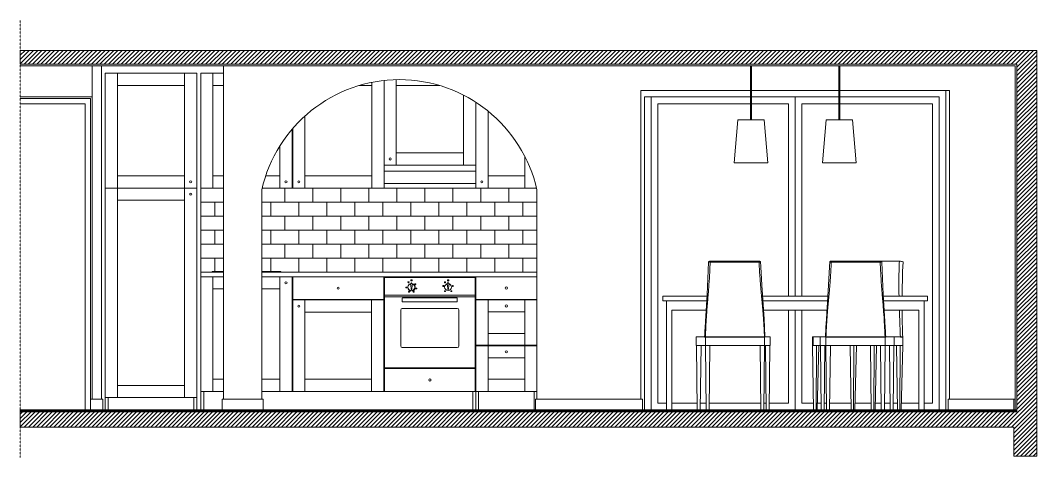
# Model space of a CAD drawing. Header units: centimetres. Extents: x -16179 to 12840, y -10704 to 3856.
# Drawn here: x -30 to 635, y -4051 to -3765 of the extents above; entities that cross this region are included whole.
import ezdxf

# ---------------------------------------------------------------- set-up
doc = ezdxf.new("R2010")
doc.units = ezdxf.units.CM
doc.header["$MEASUREMENT"] = 0
doc.linetypes.add('Punto e Tratto', pattern=[0.134056, 0.070556, -0.035278, 0, -0.028222])
for name, color, linetype, lineweight in [('A-ELEV-MBE1_Num_Penna__14_Num_Penna__11_Num_Penna__9_Num_Penna__9_Num_Penna__9_Num_Penna__9_Num_Penna__9_Num_Penna__9_Num_Penna__10_Num_Penna__5', 5, 'Continuous', 18), ('A-ELEV-MBE1_Num_Penna__1_Num_Penna__4_Num_Penna__4_Num_Penna__4_Num_Penna__4_Num_Penna__4_Num_Penna__4_Num_Penna__4_Num_Penna__4_Num_Penna__4', 4, 'Continuous', 18), ('A-ELEV-MBE1_Num_Penna__7_Num_Penna__7_Num_Penna__7_Num_Penna__7_Num_Penna__7_Num_Penna__7_Num_Penna__7_Num_Penna__7_Num_Penna__7_Num_Penna__2', 2, 'Continuous', 18), ('A-ELEV-MBE1_Num_Penna__7_Num_Penna__7_Num_Penna__7_Num_Penna__7_Num_Penna__7_Num_Penna__7_Num_Penna__7_Num_Penna__7_Num_Penna__7_Num_Penna__7_Num_Penna__255', 255, 'Continuous', 18), ('A-FURN_Num_Penna__8_Num_Penna__8_Num_Penna__8_Num_Penna__8_Num_Penna__8_Num_Penna__8_Num_Penna__8_Num_Penna__8_Num_Penna__8_Num_Penna__6', 6, 'Continuous', 18), ('A-FURN_Num_Penna__8_Num_Penna__8_Num_Penna__8_Num_Penna__8_Num_Penna__8_Num_Penna__8_Num_Penna__8_Num_Penna__8_Num_Penna__8_Num_Penna__8', 8, 'Continuous', 18), ('A-FURN_Num_Penna__8_Num_Penna__8_Num_Penna__8_Num_Penna__8_Num_Penna__8_Num_Penna__8_Num_Penna__8_Num_Penna__8_Num_Penna__8_Num_Penna__8_Num_Penna__253', 253, 'Continuous', 18), ('A-GLAZ-FULL_Num_Penna__4_Num_Penna__4_Num_Penna__4_Num_Penna__4_Num_Penna__4_Num_Penna__4_Num_Penna__4_Num_Penna__4_Num_Penna__4_Num_Penna__4', 4, 'Continuous', 18), ('A-SECT-PATT_Num_Penna__5_Num_Penna__5_Num_Penna__5', 5, 'Continuous', 18), ('A-SECT-PATT_Num_Penna__5_Num_Penna__5_Num_Penna__5_Num_Penna__5_Num_Penna__5_Num_Penna__5_Num_Penna__5_Num_Penna__5_Num_Penna__5_Num_Penna__5_Num_Penna__5_Num_Penna__5_Num_Penna__5_Num_Penna__5', 5, 'Continuous', 18), ('A-SECT-PATT_Num_Penna__6_Num_Penna__6_Num_Penna__5', 5, 'Continuous', 18), ('A-SECT-PATT_Num_Penna__6_Num_Penna__6_Num_Penna__6', 6, 'Continuous', 18), ('A-SECT-PATT_Num_Penna__6_Num_Penna__6_Num_Penna__6_Num_Penna__6_Num_Penna__6_Num_Penna__6_Num_Penna__5_Num_Penna__5_Num_Penna__5_Num_Penna__5_Num_Penna__5_Num_Penna__5', 5, 'Continuous', 18), ('A-SECT-PATT_Num_Penna__6_Num_Penna__6_Num_Penna__6_Num_Penna__6_Num_Penna__6_Num_Penna__6_Num_Penna__6_Num_Penna__6_Num_Penna__5_Num_Penna__5_Num_Penna__5_Num_Penna__5_Num_Penna__5_Num_Penna__5', 5, 'Continuous', 18), ('A-SECT-PATT_Num_Penna__6_Num_Penna__6_Num_Penna__6_Num_Penna__6_Num_Penna__6_Num_Penna__6_Num_Penna__6_Num_Penna__6_Num_Penna__6_Num_Penna__5_Num_Penna__5_Num_Penna__5_Num_Penna__5_Num_Penna__5', 5, 'Continuous', 18), ('A-SECT-PATT_Num_Penna__6_Num_Penna__6_Num_Penna__6_Num_Penna__6_Num_Penna__6_Num_Penna__6_Num_Penna__6_Num_Penna__6_Num_Penna__6_Num_Penna__6_Num_Penna__6_Num_Penna__6', 6, 'Continuous', 18), ('A-SECT-PATT_Num_Penna__6_Num_Penna__6_Num_Penna__6_Num_Penna__6_Num_Penna__6_Num_Penna__6_Num_Penna__6_Num_Penna__6_Num_Penna__6_Num_Penna__6_Num_Penna__6_Num_Penna__6_Num_Penna__6_Num_Penna__6', 6, 'Continuous', 18), ('A-WALL-FULL_Num_Penna__1_Num_Penna__255_Num_Penna__255_Num_Penna__255_Num_Penna__255_Num_Penna__255_Num_Penna__255_Num_Penna__255_Num_Penna__255_Num_Penna__255', 255, 'Continuous', 18), ('A-WALL-FULL_Num_Penna__7_Num_Penna__7_Num_Penna__7_Num_Penna__7_Num_Penna__7_Num_Penna__7_Num_Penna__7_Num_Penna__7_Num_Penna__7_Num_Penna__7', 7, 'Continuous', 18), ('AA - pareti sezionate_Num_Penna__7_Num_Penna__7_Num_Penna__7_Num_Penna__7_Num_Penna__7_Num_Penna__7_Num_Penna__7_Num_Penna__7_Num_Penna__4_Num_Penna__4', 4, 'Continuous', 18), ('AA- arredo_Num_Penna__8_Num_Penna__8_Num_Penna__8_Num_Penna__8_Num_Penna__8_Num_Penna__8_Num_Penna__8_Num_Penna__8_Num_Penna__8_Num_Penna__5', 5, 'Continuous', 18), ('G-PLANOTM_Num_Penna__6_Num_Penna__6_Num_Penna__6', 6, 'Continuous', 18), ('IKE120015-t1_Num_Penna__251_Num_Penna__251_Num_Penna__251_Num_Penna__251_Num_Penna__251_Num_Penna__251_Num_Penna__251_Num_Penna__251_Num_Penna__251_Num_Penna__251_Num_Penna__4', 4, 'Continuous', 18), ('IKE120015-t1_Num_Penna__251_Num_Penna__251_Num_Penna__251_Num_Penna__251_Num_Penna__251_Num_Penna__251_Num_Penna__251_Num_Penna__251_Num_Penna__251_Num_Penna__251_Num_Penna__5', 5, 'Continuous', 18), ('PDF11_Text_Num_Penna__253', 253, 'Continuous', 18), ('PDF11_Text_Num_Penna__5', 5, 'Continuous', 18), ('PDF11_Text_Num_Penna__6', 6, 'Continuous', 18), ('PDF16_Geometry_Num_Penna__5_Num_Penna__5_Num_Penna__5_Num_Penna__5_Num_Penna__5_Num_Penna__5_Num_Penna__5_Num_Penna__3_Num_Penna__3_Num_Penna__3_Num_Penna__3_Num_Penna__3_Num_Penna__3_Num_Penna__5', 5, 'Continuous', 18), ('PDF16_Geometry_Num_Penna__6_Num_Penna__6_Num_Penna__6_Num_Penna__6_Num_Penna__6_Num_Penna__6_Num_Penna__6_Num_Penna__6_Num_Penna__6_Num_Penna__6_Num_Penna__6_Num_Penna__6_Num_Penna__6_Num_Penna__6', 6, 'Continuous', 18)]:
    doc.layers.add(name, color=color, linetype=linetype, lineweight=lineweight)

msp = doc.modelspace()

# ---------------------------------------------------------------- hatches: boundary and pattern name
at = {"layer": 'A-ELEV-MBE1_Num_Penna__7_Num_Penna__7_Num_Penna__7_Num_Penna__7_Num_Penna__7_Num_Penna__7_Num_Penna__7_Num_Penna__7_Num_Penna__7_Num_Penna__2', "linetype": 'Continuous', "lineweight": 18}
h = msp.add_hatch(dxfattribs=at)
h.set_pattern_fill('ANSI31', color=2, scale=100, style=0, pattern_type=2)
h.set_pattern_definition([(45, (-2286.6072, -5327.2009), (-1.3801623, 1.3801623), [])])
h.paths.add_polyline_path([(635, -3785.15), (-30, -3785.15), (-30, -3794.15), (622, -3794.15), (622, -4021.38), (-30, -4021.38), (-30, -4031.38), (620, -4031.38), (620, -4050.33), (635, -4050.33)])

# ---------------------------------------------------------------- linework, layer by layer
at = {"layer": 'A-ELEV-MBE1_Num_Penna__14_Num_Penna__11_Num_Penna__9_Num_Penna__9_Num_Penna__9_Num_Penna__9_Num_Penna__9_Num_Penna__9_Num_Penna__10_Num_Penna__5', "color": 5, "linetype": 'Continuous', "lineweight": 18}
for p, q in [((17, -3795.15), (17, -4013.08)), ((23, -3795.15), (23, -4013.08)), ((447.83, -3811.38), (376, -3811.38)), ((376, -3811.38), (376, -4013.08)), ((505.53, -3811.38), (448.46, -3811.38)), ((578, -3811.38), (506.16, -3811.38)), ((578, -3811.38), (578, -4013.08)), ((308, -3876.27), (308, -4013.08)), ((16, -4013.08), (16, -4020.08)), ((24, -4020.08), (24, -4013.08)), ((102, -4020.08), (102, -4013.08)), ((128.84, -4013.08), (128.84, -4020.08)), ((307, -4013.08), (307, -4020.08)), ((377, -4020.08), (377, -4013.08)), ((577, -4020.08), (577, -4013.08)), ((620, -4013.08), (620, -4020.08)), ((-4.03, -4021.38), (-4.03, -4020.08)), ((-4, -4021.38), (-4, -4020.08)), ((-3.98, -4021.38), (-3.98, -4020.08)), ((120.97, -4021.38), (120.97, -4020.08)), ((121, -4021.38), (121, -4020.08)), ((121.02, -4021.38), (121.02, -4020.08)), ((245.97, -4021.38), (245.97, -4020.08)), ((246, -4021.38), (246, -4020.08)), ((246.02, -4021.38), (246.02, -4020.08)), ((495.97, -4021.38), (495.97, -4020.08)), ((496, -4021.38), (496, -4020.08)), ((496.02, -4021.38), (496.02, -4020.08))]:
    msp.add_line(p, q, dxfattribs=at)
at = {"layer": 'A-ELEV-MBE1_Num_Penna__14_Num_Penna__11_Num_Penna__9_Num_Penna__9_Num_Penna__9_Num_Penna__9_Num_Penna__9_Num_Penna__9_Num_Penna__10_Num_Penna__5', "color": 5, "linetype": 'Continuous', "lineweight": 18, "flags": 128}
for points in [[(103, -3795.15), (103, -4013.08)], [(128, -4013.08), (128, -3876.27)], [(16, -4013.08), (24, -4013.08)], [(102, -4013.08), (128.84, -4013.08)], [(307, -4013.08), (377, -4013.08)], [(577, -4013.08), (621, -4013.08)], [(-30, -4020.08), (622, -4020.08)], [(-30, -4020.48), (495.97, -4020.48)], [(-30, -4020.78), (622, -4020.78)], [(-30, -4021.08), (622, -4021.08)], [(496.02, -4020.48), (622, -4020.48)]]:
    msp.add_lwpolyline(points, dxfattribs=at)
at = {"layer": 'A-ELEV-MBE1_Num_Penna__14_Num_Penna__11_Num_Penna__9_Num_Penna__9_Num_Penna__9_Num_Penna__9_Num_Penna__9_Num_Penna__9_Num_Penna__10_Num_Penna__5', "color": 5, "linetype": 'Continuous', "lineweight": 18}
msp.add_arc((218, -3896.49), 92.24, 12.66376, 167.33624, dxfattribs=at)
at = {"layer": 'A-ELEV-MBE1_Num_Penna__1_Num_Penna__4_Num_Penna__4_Num_Penna__4_Num_Penna__4_Num_Penna__4_Num_Penna__4_Num_Penna__4_Num_Penna__4_Num_Penna__4', "color": 4, "linetype": 'Continuous', "lineweight": 18}
for p, q in [((370.97, -4021.38), (370.97, -4020.08)), ((371, -4021.38), (371, -4020.08)), ((371.02, -4021.38), (371.02, -4020.08))]:
    msp.add_line(p, q, dxfattribs=at)
at = {"layer": 'A-ELEV-MBE1_Num_Penna__7_Num_Penna__7_Num_Penna__7_Num_Penna__7_Num_Penna__7_Num_Penna__7_Num_Penna__7_Num_Penna__7_Num_Penna__7_Num_Penna__7_Num_Penna__255', "color": 255, "linetype": 'Continuous', "lineweight": 18}
msp.add_line((-30, -4031.38), (-30, -4020.08), dxfattribs=at)
at = {"layer": 'A-ELEV-MBE1_Num_Penna__7_Num_Penna__7_Num_Penna__7_Num_Penna__7_Num_Penna__7_Num_Penna__7_Num_Penna__7_Num_Penna__7_Num_Penna__7_Num_Penna__7_Num_Penna__255', "color": 255, "linetype": 'Continuous', "lineweight": 18, "flags": 128}
msp.add_lwpolyline([(-30, -3794.15), (-30, -3785.15), (635, -3785.15), (635, -4050.33), (620, -4050.33), (620, -4031.38), (-30, -4031.38), (-30, -4021.38), (622, -4021.38), (622, -3794.15)], close=True, dxfattribs=at)
at = {"layer": 'A-FURN_Num_Penna__8_Num_Penna__8_Num_Penna__8_Num_Penna__8_Num_Penna__8_Num_Penna__8_Num_Penna__8_Num_Penna__8_Num_Penna__8_Num_Penna__6', "color": 6, "linetype": 'Continuous', "lineweight": 18}
for p, q in [((-30, -3795.15), (318, -3795.15)), ((318, -3795.15), (333, -3795.15)), ((333, -3795.15), (621, -3795.15)), ((621, -3795.15), (621, -4020.08)), ((25.5, -3800.08), (25.5, -4020.08)), ((85.5, -3800.08), (25.5, -3800.08)), ((33.5, -3800.08), (33.5, -4012.08)), ((77.5, -3800.08), (77.5, -4012.08)), ((85.5, -3800.08), (85.5, -4020.08)), ((33.5, -3808.08), (77.5, -3808.08)), ((208, -3860.08), (268, -3860.08)), ((33.5, -3867.08), (77.5, -3867.08)), ((208, -3864.08), (268, -3864.08)), ((85.5, -3875.08), (25.5, -3875.08)), ((33.5, -3883.08), (77.5, -3883.08)), ((420.39, -3923.28), (420.56, -3923.4)), ((420.56, -3923.4), (420.9, -3923.51)), ((453.38, -3922.83), (421.38, -3922.83)), ((499.63, -3923.28), (499.8, -3923.4)), ((532.62, -3922.83), (500.62, -3922.83)), ((532.62, -3922.83), (545.19, -3922.83)), ((545.87, -3922.92), (546.49, -3923.03)), ((421.38, -3923.6), (453.38, -3923.6)), ((500.62, -3923.6), (532.62, -3923.6)), ((390.45, -3945.84), (419.29, -3945.84)), ((390.45, -3945.84), (390.45, -3948.73)), ((419.1, -3948.73), (390.45, -3948.73)), ((392.72, -4020.08), (392.72, -3948.73)), ((455.59, -3945.84), (498.4, -3945.84)), ((498.19, -3948.73), (455.81, -3948.73)), ((534.7, -3945.84), (563.55, -3945.84)), ((563.55, -3948.73), (534.89, -3948.73)), ((561.28, -4020.08), (561.28, -3948.73)), ((563.55, -3948.73), (563.55, -3945.84)), ((396.21, -3954.85), (418.71, -3954.85)), ((396.21, -4020.08), (396.21, -3954.85)), ((456.23, -3954.85), (497.77, -3954.85)), ((535.29, -3954.85), (557.79, -3954.85)), ((557.79, -3954.85), (557.79, -4020.08)), ((412.2, -3972.38), (412.2, -3978.08)), ((412.21, -3972.38), (418.23, -3972.38)), ((412.21, -3972.38), (412.21, -3972.38)), ((412.21, -3978.08), (412.21, -3972.38)), ((418.23, -3972.51), (417.73, -3972.51)), ((418.23, -3972.38), (456.9, -3972.38)), ((456.91, -3972.51), (418.23, -3972.51)), ((418.23, -3972.51), (418.23, -3978.08)), ((456.9, -3972.38), (456.91, -3972.38)), ((456.91, -3972.38), (457.22, -3972.38)), ((456.91, -3972.38), (456.91, -3972.51)), ((457.23, -3972.51), (456.91, -3972.51)), ((456.91, -3972.51), (456.91, -3978.08)), ((457.12, -3972.38), (457.13, -3972.38)), ((457.22, -3972.38), (460.65, -3972.38)), ((460.65, -3972.38), (460.66, -3972.38)), ((460.66, -3978.08), (460.66, -3972.38)), ((488.35, -3972.38), (488.35, -3978.08)), ((488.35, -3972.38), (488.43, -3972.38)), ((488.43, -3972.38), (488.8, -3972.38)), ((488.8, -3972.38), (493.35, -3972.38)), ((488.8, -3972.38), (488.8, -3978.08)), ((493.34, -3972.38), (493.34, -3978.08)), ((493.34, -3972.38), (493.35, -3972.38)), ((493.35, -3972.38), (496.78, -3972.38)), ((497.09, -3972.51), (496.77, -3972.51)), ((496.83, -3972.38), (496.89, -3972.38)), ((496.9, -3972.38), (497.09, -3972.38)), ((497.09, -3972.38), (497.1, -3972.38)), ((497.09, -3972.51), (497.09, -3972.38)), ((535.77, -3972.51), (497.09, -3972.51)), ((497.09, -3978.08), (497.09, -3972.51)), ((497.1, -3972.38), (535.77, -3972.38)), ((535.77, -3972.38), (535.77, -3972.38)), ((535.77, -3972.38), (541.79, -3972.38)), ((535.77, -3972.51), (535.77, -3972.38)), ((536.27, -3972.51), (535.77, -3972.51)), ((535.77, -3978.08), (535.77, -3972.51)), ((541.79, -3972.38), (541.79, -3972.38)), ((541.79, -3972.38), (541.79, -3978.08)), ((541.79, -3972.38), (546.38, -3972.38)), ((541.8, -3978.08), (541.8, -3972.38)), ((547.32, -3972.51), (545.85, -3972.51)), ((546.39, -3972.38), (547.31, -3972.38)), ((547.32, -3972.38), (547.32, -3972.38)), ((547.32, -3972.38), (547.32, -3978.08)), ((412.21, -3978.08), (412.21, -3978.08)), ((412.44, -3978.08), (412.21, -3978.08)), ((418.23, -3978.08), (412.44, -3978.08)), ((412.88, -4020.08), (412.44, -3978.08)), ((415.38, -3978.08), (414.88, -4020.08)), ((456.91, -3978.08), (418.23, -3978.08)), ((418.23, -3978.08), (421.17, -3978.08)), ((418.67, -4020.08), (418.23, -3978.08)), ((421.17, -3978.08), (420.66, -4020.08)), ((453.97, -3978.08), (456.91, -3978.08)), ((454.48, -4020.08), (453.97, -3978.08)), ((456.91, -3978.08), (456.47, -4020.08)), ((460.65, -3978.08), (456.91, -3978.08)), ((458.05, -4020.08), (457.54, -3978.08)), ((460.48, -3978.08), (460.04, -4020.08)), ((460.66, -3978.08), (460.65, -3978.08)), ((488.35, -3978.08), (490.5, -3978.08)), ((488.35, -3978.08), (488.92, -4020.08)), ((493.35, -3978.08), (488.8, -3978.08)), ((490.84, -3978.08), (490.61, -4020.08)), ((491.4, -4020.08), (492.46, -3978.08)), ((493.35, -3978.08), (493.34, -3978.08)), ((497.09, -3978.08), (493.35, -3978.08)), ((493.96, -4020.08), (493.52, -3978.08)), ((496.46, -3978.08), (495.95, -4020.08)), ((535.77, -3978.08), (497.09, -3978.08)), ((497.09, -3978.08), (500.03, -3978.08)), ((497.53, -4020.08), (497.09, -3978.08)), ((500.03, -3978.08), (499.52, -4020.08)), ((512.97, -3978.08), (513.54, -4020.08)), ((515.46, -3978.08), (515.23, -4020.08)), ((516.02, -4020.08), (517.08, -3978.08)), ((526.8, -4020.08), (526.17, -3978.08)), ((528.49, -4020.08), (528.66, -3978.08)), ((529.28, -4020.08), (530.28, -3978.08)), ((532.83, -3978.08), (535.77, -3978.08)), ((533.34, -4020.08), (532.83, -3978.08)), ((535.77, -3978.08), (535.33, -4020.08)), ((541.56, -3978.08), (535.77, -3978.08)), ((539.12, -4020.08), (538.62, -3978.08)), ((541.56, -3978.08), (541.12, -4020.08)), ((541.79, -3978.08), (541.56, -3978.08)), ((541.79, -3978.08), (541.79, -3978.08)), ((547.32, -3978.08), (541.79, -3978.08)), ((543.84, -4020.08), (543.21, -3978.08)), ((545.53, -4020.08), (545.7, -3978.08)), ((546.32, -4020.08), (547.32, -3978.08)), ((77.5, -4004.08), (33.5, -4004.08)), ((85.5, -4012.08), (25.5, -4012.08))]:
    msp.add_line(p, q, dxfattribs=at)
at = {"layer": 'A-FURN_Num_Penna__8_Num_Penna__8_Num_Penna__8_Num_Penna__8_Num_Penna__8_Num_Penna__8_Num_Penna__8_Num_Penna__8_Num_Penna__8_Num_Penna__6', "color": 6, "linetype": 'Continuous', "lineweight": 18, "flags": 128}
for points in [[(418.03, -3966.62), (418.3, -3962.07), (419.36, -3944.74), (420.16, -3929.01), (420.36, -3923.31), (420.37, -3923.21)], [(421.38, -3922.83), (420.9, -3922.92), (420.56, -3923.03), (420.39, -3923.15), (420.39, -3923.28)], [(454.37, -3923.28), (454.37, -3923.15), (454.2, -3923.03), (453.86, -3922.92), (453.38, -3922.83)], [(453.38, -3923.6), (453.86, -3923.51), (454.2, -3923.4)], [(454.2, -3923.4), (454.37, -3923.28)], [(457.22, -3972.32), (456.88, -3966.09), (456.6, -3960.79), (455.11, -3938.63), (454.52, -3926.54), (454.4, -3923.21)], [(497.01, -3968.16), (497.12, -3966.09), (497.4, -3960.79), (498.89, -3938.63), (499.48, -3926.54), (499.6, -3923.21)], [(500.62, -3922.83), (500.14, -3922.92), (499.8, -3923.03), (499.63, -3923.15), (499.63, -3923.28)], [(499.8, -3923.4), (500.14, -3923.51), (500.62, -3923.6)], [(533.61, -3923.28), (533.61, -3923.15), (533.44, -3923.03), (533.1, -3922.92), (532.62, -3922.83)], [(533.1, -3923.51), (533.44, -3923.4)], [(533.44, -3923.4), (533.61, -3923.28)], [(535.97, -3966.62), (535.7, -3962.07), (534.64, -3944.74), (533.84, -3929.01), (533.64, -3923.31), (533.61, -3923.15)], [(545.19, -3922.83), (545.87, -3922.92)], [(546.49, -3923.03), (547, -3923.15), (547.38, -3923.28), (547.59, -3923.4), (547.64, -3923.51)], [(546.94, -3945.84), (547.29, -3929.5), (547.63, -3923.63), (547.64, -3923.49)], [(420.9, -3923.51), (421.38, -3923.6)], [(532.62, -3923.6), (533.1, -3923.51)]]:
    msp.add_lwpolyline(points, dxfattribs=at)
at = {"layer": 'A-FURN_Num_Penna__8_Num_Penna__8_Num_Penna__8_Num_Penna__8_Num_Penna__8_Num_Penna__8_Num_Penna__8_Num_Penna__8_Num_Penna__8_Num_Penna__6', "color": 6, "linetype": 'Continuous', "lineweight": 18}
for points in [[(544.95, -3928.6), (545.01, -3926.84), (545.09, -3924.93), (545.19, -3922.83)], [(544.83, -3933.46), (544.86, -3931.97), (544.92, -3930.19), (544.95, -3928.6)], [(544.8, -3937.59), (544.8, -3936.31), (544.79, -3935.05), (544.83, -3933.46)], [(544.83, -3941.17), (544.81, -3940.05), (544.79, -3938.97), (544.8, -3937.59)], [(545.28, -3957.43), (545.25, -3956.51), (545.22, -3955.63), (545.2, -3954.8)], [(456.32, -3961.85), (456.22, -3960.36), (456.13, -3959), (456.03, -3957.73)], [(456.91, -3972.51), (456.71, -3968.29), (456.52, -3964.82), (456.32, -3961.85)], [(497.68, -3961.85), (497.48, -3964.82), (497.29, -3968.29), (497.09, -3972.51)], [(497.97, -3957.73), (497.87, -3959), (497.78, -3960.26), (497.68, -3961.85)], [(535.77, -3972.37), (535.59, -3968.21), (535.42, -3964.79), (535.25, -3961.85)], [(545.42, -3961.66), (545.36, -3960.13), (545.32, -3958.73), (545.28, -3957.43)], [(547.03, -3961.85), (547.06, -3963.33), (547.09, -3964.86), (547.14, -3966.71)], [(417.74, -3972.37), (417.84, -3970.29), (417.94, -3968.38), (418.03, -3966.62)], [(496.77, -3972.51), (496.85, -3970.97), (496.93, -3969.52), (497.01, -3968.16)], [(535.97, -3966.62), (536.06, -3968.38), (536.16, -3970.3), (536.26, -3972.37)], [(547.14, -3966.71), (547.19, -3968.44), (547.25, -3970.32), (547.32, -3972.37)], [(457.22, -3972.32), (457.22, -3972.39), (457.22, -3972.45), (457.23, -3972.51)]]:
    msp.add_open_spline(points, degree=3, dxfattribs=at)
for points, knots in [([(421.38, -3923.6), (421.21, -3927.75), (421.03, -3931.16), (420.86, -3934.1), (420.68, -3937.03), (420.51, -3939.48), (420.33, -3941.7), (420.24, -3942.8), (420.16, -3943.86), (420.07, -3944.88), (419.98, -3945.91), (419.89, -3946.91), (419.81, -3947.92), (419.72, -3948.92), (419.63, -3949.93), (419.54, -3950.96), (419.45, -3951.99), (419.37, -3953.04), (419.28, -3954.16), (419.19, -3955.28), (419.1, -3956.46), (419.02, -3957.73), (418.93, -3959), (418.84, -3960.36), (418.75, -3961.85)], [0, 0, 0, 0, 1, 1, 1, 2, 2, 2, 3, 3, 3, 4, 4, 4, 5, 5, 5, 6, 6, 6, 7, 7, 7, 8, 8, 8, 8]), ([(456.03, -3957.73), (455.93, -3956.46), (455.83, -3955.28), (455.73, -3954.16), (455.64, -3953.04), (455.54, -3951.99), (455.44, -3950.96), (455.34, -3949.93), (455.24, -3948.92), (455.15, -3947.92), (455.05, -3946.91), (454.95, -3945.91), (454.85, -3944.88), (454.75, -3943.86), (454.66, -3942.8), (454.56, -3941.7), (454.46, -3940.59), (454.36, -3939.42), (454.26, -3938.16), (454.17, -3936.91), (454.07, -3935.56), (453.97, -3934.1), (453.87, -3932.63), (453.77, -3931.04), (453.68, -3929.3), (453.58, -3927.56), (453.48, -3925.67), (453.38, -3923.6)], [0, 0, 0, 0, 1, 1, 1, 2, 2, 2, 3, 3, 3, 4, 4, 4, 5, 5, 5, 6, 6, 6, 7, 7, 7, 8, 8, 8, 9, 9, 9, 9]), ([(500.62, -3923.6), (500.52, -3925.67), (500.42, -3927.56), (500.32, -3929.3), (500.23, -3931.04), (500.13, -3932.63), (500.03, -3934.1), (499.93, -3935.56), (499.83, -3936.91), (499.74, -3938.16), (499.64, -3939.42), (499.54, -3940.59), (499.44, -3941.7), (499.34, -3942.8), (499.25, -3943.86), (499.15, -3944.88), (499.05, -3945.91), (498.95, -3946.91), (498.85, -3947.92), (498.76, -3948.92), (498.66, -3949.93), (498.56, -3950.96), (498.46, -3951.99), (498.36, -3953.04), (498.27, -3954.16), (498.17, -3955.28), (498.07, -3956.46), (497.97, -3957.73)], [0, 0, 0, 0, 1, 1, 1, 2, 2, 2, 3, 3, 3, 4, 4, 4, 5, 5, 5, 6, 6, 6, 7, 7, 7, 8, 8, 8, 9, 9, 9, 9]), ([(535.25, -3961.85), (535.07, -3958.87), (534.9, -3956.4), (534.72, -3954.16), (534.63, -3953.04), (534.55, -3951.99), (534.46, -3950.96), (534.37, -3949.93), (534.28, -3948.92), (534.19, -3947.92), (534.11, -3946.91), (534.02, -3945.91), (533.93, -3944.88), (533.84, -3943.86), (533.76, -3942.8), (533.67, -3941.7), (533.58, -3940.59), (533.49, -3939.42), (533.41, -3938.16), (533.32, -3936.91), (533.23, -3935.56), (533.14, -3934.1), (533.06, -3932.63), (532.97, -3931.04), (532.88, -3929.3), (532.79, -3927.56), (532.71, -3925.67), (532.62, -3923.6)], [0, 0, 0, 0, 1, 1, 1, 2, 2, 2, 3, 3, 3, 4, 4, 4, 5, 5, 5, 6, 6, 6, 7, 7, 7, 8, 8, 8, 9, 9, 9, 9]), ([(544.95, -3945.85), (544.94, -3945.37), (544.92, -3944.89), (544.91, -3944.39), (544.88, -3943.36), (544.86, -3942.25), (544.83, -3941.17)], [0, 0, 0, 0, 1, 1, 1, 2, 2, 2, 2]), ([(546.93, -3954.81), (546.93, -3955.73), (546.94, -3956.69), (546.96, -3957.73), (546.98, -3959.01), (547, -3960.4), (547.03, -3961.85)], [0, 0, 0, 0, 1, 1, 1, 2, 2, 2, 2]), ([(418.75, -3961.85), (418.67, -3963.33), (418.58, -3964.94), (418.49, -3966.71), (418.41, -3968.44), (418.32, -3970.32), (418.23, -3972.37)], [0, 0, 0, 0, 1, 1, 1, 2, 2, 2, 2]), ([(545.85, -3972.37), (545.76, -3970.29), (545.67, -3968.38), (545.6, -3966.62), (545.53, -3964.83), (545.47, -3963.18), (545.42, -3961.66)], [0, 0, 0, 0, 1, 1, 1, 2, 2, 2, 2])]:
    msp.add_open_spline(points, degree=3, knots=knots, dxfattribs=at)
at = {"layer": 'A-FURN_Num_Penna__8_Num_Penna__8_Num_Penna__8_Num_Penna__8_Num_Penna__8_Num_Penna__8_Num_Penna__8_Num_Penna__8_Num_Penna__8_Num_Penna__8', "color": 8, "linetype": 'Continuous', "lineweight": 18}
for p, q in [((396.34, -4020.08), (392.85, -4020.08)), ((417.18, -4020.08), (415.19, -4020.08)), ((420.74, -4020.08), (418.75, -4020.08)), ((454.51, -4020.08), (456.5, -4020.08)), ((458.07, -4020.08), (460.06, -4020.08)), ((495.91, -4020.08), (493.92, -4020.08)), ((499.48, -4020.08), (497.49, -4020.08)), ((533.24, -4020.08), (535.23, -4020.08))]:
    msp.add_line(p, q, dxfattribs=at)
at = {"layer": 'A-FURN_Num_Penna__8_Num_Penna__8_Num_Penna__8_Num_Penna__8_Num_Penna__8_Num_Penna__8_Num_Penna__8_Num_Penna__8_Num_Penna__8_Num_Penna__8_Num_Penna__253', "color": 253, "linetype": 'Continuous', "lineweight": 18, "flags": 128}
for points in [[(447.83, -3830.49), (448.46, -3830.49), (448.46, -3795.15), (447.83, -3795.15)], [(505.53, -3830.49), (506.16, -3830.49), (506.16, -3795.15), (505.53, -3795.15)], [(497.27, -3830.49), (494.84, -3858.53), (516.84, -3858.53), (514.42, -3830.49)]]:
    msp.add_lwpolyline(points, close=True, dxfattribs=at)
msp.add_lwpolyline([(447.83, -3830.49), (439.57, -3830.49), (437.14, -3858.53), (459.14, -3858.53), (456.71, -3830.49), (448.46, -3830.49)], dxfattribs=at)
at = {"layer": 'A-GLAZ-FULL_Num_Penna__4_Num_Penna__4_Num_Penna__4_Num_Penna__4_Num_Penna__4_Num_Penna__4_Num_Penna__4_Num_Penna__4_Num_Penna__4_Num_Penna__4', "color": 4, "linetype": 'Continuous', "lineweight": 18}
for p, q in [((17, -3815.58), (-30, -3815.58)), ((-30, -3816.58), (16, -3816.58)), ((16, -3816.58), (16, -4020.08)), ((378.5, -3815.58), (378.5, -4020.08)), ((382.7, -3815.58), (382.7, -4020.08)), ((477, -3815.58), (477, -3945.84)), ((571.3, -3815.58), (571.3, -4020.08)), ((575.5, -3811.38), (575.5, -4020.08)), ((-30, -3820.08), (12.5, -3820.08)), ((12.5, -3820.08), (12.5, -4020.08)), ((387.1, -3819.98), (387.1, -4015.68)), ((472.6, -3819.98), (472.6, -3945.84)), ((481.4, -3819.98), (481.4, -3945.84)), ((566.9, -3819.98), (566.9, -4015.68)), ((472.6, -3954.85), (472.6, -4015.68)), ((477, -3954.85), (477, -4020.08)), ((481.4, -3954.85), (481.4, -4015.68))]:
    msp.add_line(p, q, dxfattribs=at)
at = {"layer": 'A-GLAZ-FULL_Num_Penna__4_Num_Penna__4_Num_Penna__4_Num_Penna__4_Num_Penna__4_Num_Penna__4_Num_Penna__4_Num_Penna__4_Num_Penna__4_Num_Penna__4', "color": 4, "linetype": 'Continuous', "lineweight": 18, "flags": 128}
for points in [[(378.5, -3815.58), (447.83, -3815.58)], [(448.46, -3815.58), (505.53, -3815.58)], [(506.16, -3815.58), (571.3, -3815.58)], [(387.1, -3819.98), (447.83, -3819.98)], [(448.46, -3819.98), (472.6, -3819.98)], [(481.4, -3819.98), (505.53, -3819.98)], [(506.16, -3819.98), (566.9, -3819.98)], [(387.1, -4015.68), (392.72, -4015.68)], [(396.21, -4015.68), (412.84, -4015.68)], [(414.93, -4015.68), (418.62, -4015.68)], [(420.71, -4015.68), (454.43, -4015.68)], [(460.09, -4015.68), (472.6, -4015.68)], [(481.4, -4015.68), (488.53, -4015.68)], [(491.17, -4015.68), (493.91, -4015.68)], [(496, -4015.68), (497.48, -4015.68)], [(499.57, -4015.68), (513.48, -4015.68)], [(516.13, -4015.68), (526.74, -4015.68)], [(529.38, -4015.68), (533.29, -4015.68)], [(535.38, -4015.68), (539.07, -4015.68)], [(541.16, -4015.68), (543.78, -4015.68)], [(546.42, -4015.68), (557.79, -4015.68)], [(561.28, -4015.68), (566.9, -4015.68)]]:
    msp.add_lwpolyline(points, dxfattribs=at)
at = {"layer": 'A-SECT-PATT_Num_Penna__5_Num_Penna__5_Num_Penna__5', "color": 5, "linetype": 'Continuous', "lineweight": 18}
for p, q in [((148.2, -4008.08), (147.8, -4008.08)), ((208.19, -4008.08), (207.79, -4008.08))]:
    msp.add_line(p, q, dxfattribs=at)
at = {"layer": 'A-SECT-PATT_Num_Penna__5_Num_Penna__5_Num_Penna__5_Num_Penna__5_Num_Penna__5_Num_Penna__5_Num_Penna__5_Num_Penna__5_Num_Penna__5_Num_Penna__5_Num_Penna__5_Num_Penna__5_Num_Penna__5_Num_Penna__5', "color": 5, "linetype": 'Continuous', "lineweight": 18}
for centre in [(81.49, -3871.08), (143.79, -3871.08), (152.19, -3871.08)]:
    msp.add_circle(centre, 0.7, dxfattribs=at)
at = {"layer": 'A-SECT-PATT_Num_Penna__6_Num_Penna__6_Num_Penna__5', "color": 5, "linetype": 'Continuous', "lineweight": 18}
for p, q in [((225.89, -3942.13), (225.21, -3937.74)), ((225.89, -3942.13), (226.58, -3937.74)), ((249.89, -3942.13), (249.21, -3937.74)), ((249.89, -3942.13), (250.58, -3937.74))]:
    msp.add_line(p, q, dxfattribs=at)
for centre in [(81.5, -3879.08), (143.8, -3937.08), (178, -3940.58), (152.2, -3952.28), (238, -4000.58)]:
    msp.add_circle(centre, 0.7, dxfattribs=at)
at = {"layer": 'A-SECT-PATT_Num_Penna__6_Num_Penna__6_Num_Penna__6', "color": 6, "linetype": 'Continuous', "lineweight": 18}
for p, q in [((88, -3930.08), (88, -4008.08)), ((103, -3930.08), (88, -3930.08)), ((268, -3930.08), (128, -3930.08)), ((103, -3933.08), (88, -3933.08)), ((96, -3933.08), (96, -4008.08)), ((268, -3933.08), (128, -3933.08)), ((139.8, -3933.08), (139.8, -4008.08)), ((147.8, -3933.08), (147.8, -4008.08)), ((148.2, -3933.08), (148.2, -3947.88)), ((207.8, -3933.08), (207.8, -3947.88)), ((103, -3941.08), (96, -3941.08)), ((139.8, -3941.08), (128, -3941.08)), ((207.8, -3947.88), (148.2, -3947.88)), ((207.8, -3948.28), (148.2, -3948.28)), ((148.2, -3948.28), (148.2, -4008.08)), ((156.2, -3948.28), (156.2, -4008.08)), ((199.8, -3948.28), (199.8, -4008.08)), ((207.8, -3948.28), (207.8, -4008.08)), ((199.8, -3956.28), (156.2, -3956.28)), ((267.6, -3993.08), (208.19, -3993.08)), ((208.19, -3993.08), (208.19, -4008.08)), ((267.6, -3993.08), (267.6, -4008.08)), ((103, -4000.08), (96, -4000.08)), ((139.8, -4000.08), (128, -4000.08)), ((199.8, -4000.08), (156.2, -4000.08)), ((88, -4008.08), (88, -4020.08)), ((103, -4008.08), (88, -4008.08)), ((90, -4008.08), (90, -4020.08)), ((147.8, -4008.08), (128, -4008.08)), ((207.8, -4008.08), (148.2, -4008.08)), ((268, -4008.08), (208.19, -4008.08)), ((266, -4008.08), (266, -4020.08)), ((27.5, -4012.08), (27.5, -4020.08)), ((83.5, -4012.08), (83.5, -4020.08))]:
    msp.add_line(p, q, dxfattribs=at)
at = {"layer": 'A-SECT-PATT_Num_Penna__6_Num_Penna__6_Num_Penna__6_Num_Penna__6_Num_Penna__6_Num_Penna__6_Num_Penna__5_Num_Penna__5_Num_Penna__5_Num_Penna__5_Num_Penna__5_Num_Penna__5', "color": 5, "linetype": 'Continuous', "lineweight": 18}
for centre in [(288, -3940.48), (288, -3952.18), (288, -3982.18)]:
    msp.add_circle(centre, 0.7, dxfattribs=at)
at = {"layer": 'A-SECT-PATT_Num_Penna__6_Num_Penna__6_Num_Penna__6_Num_Penna__6_Num_Penna__6_Num_Penna__6_Num_Penna__6_Num_Penna__6_Num_Penna__5_Num_Penna__5_Num_Penna__5_Num_Penna__5_Num_Penna__5_Num_Penna__5', "color": 5, "linetype": 'Continuous', "lineweight": 18}
msp.add_circle((212, -3856.08), 0.7, dxfattribs=at)
at = {"layer": 'A-SECT-PATT_Num_Penna__6_Num_Penna__6_Num_Penna__6_Num_Penna__6_Num_Penna__6_Num_Penna__6_Num_Penna__6_Num_Penna__6_Num_Penna__6_Num_Penna__5_Num_Penna__5_Num_Penna__5_Num_Penna__5_Num_Penna__5', "color": 5, "linetype": 'Continuous', "lineweight": 18}
msp.add_circle((272, -3871.08), 0.7, dxfattribs=at)
at = {"layer": 'A-SECT-PATT_Num_Penna__6_Num_Penna__6_Num_Penna__6_Num_Penna__6_Num_Penna__6_Num_Penna__6_Num_Penna__6_Num_Penna__6_Num_Penna__6_Num_Penna__6_Num_Penna__6_Num_Penna__6', "color": 6, "linetype": 'Continuous', "lineweight": 18}
for p, q in [((268, -3930.08), (308, -3930.08)), ((268, -3933.08), (268, -3947.88)), ((308, -3933.08), (268, -3933.08)), ((308, -3947.88), (268, -3947.88)), ((308, -3948.28), (268, -3948.28)), ((268, -3948.28), (268, -3977.88)), ((276, -3948.28), (276, -3977.88)), ((300, -3948.28), (300, -3977.88)), ((300, -3956.08), (276, -3956.08)), ((300, -3970.08), (276, -3970.08)), ((268, -3977.88), (308, -3977.88)), ((268, -3978.28), (308, -3978.28)), ((268, -3978.28), (268, -4020.08)), ((276, -3978.28), (276, -4008.08)), ((300, -3978.28), (300, -4008.08)), ((300, -3986.08), (276, -3986.08)), ((300, -4000.08), (276, -4000.08)), ((308, -4008.08), (268, -4008.08)), ((269.8, -4008.08), (269.8, -4020.08)), ((306.2, -4008.08), (306.2, -4020.08))]:
    msp.add_line(p, q, dxfattribs=at)
at = {"layer": 'A-SECT-PATT_Num_Penna__6_Num_Penna__6_Num_Penna__6_Num_Penna__6_Num_Penna__6_Num_Penna__6_Num_Penna__6_Num_Penna__6_Num_Penna__6_Num_Penna__6_Num_Penna__6_Num_Penna__6_Num_Penna__6_Num_Penna__6', "color": 6, "linetype": 'Continuous', "lineweight": 18}
for p, q in [((96, -3800.08), (96, -3875.08)), ((96, -3808.08), (103, -3808.08)), ((191.68, -3808.08), (200, -3808.08)), ((200, -3806.02), (200, -3875.08)), ((216, -3804.27), (216, -3860.08)), ((216, -3808.08), (244.32, -3808.08)), ((260, -3814.36), (260, -3860.08)), ((268, -3818.97), (268, -3875.08)), ((156.2, -3828.01), (156.2, -3875.08)), ((276, -3824.76), (276, -3875.08)), ((147.8, -3836.65), (147.8, -3875.08)), ((148.19, -3836.18), (148.19, -3875.08)), ((139.8, -3847.56), (139.8, -3875.08)), ((216, -3852.08), (260, -3852.08)), ((300, -3854.24), (300, -3875.08)), ((208, -3860.08), (268, -3860.08)), ((96, -3867.08), (103, -3867.08)), ((130.57, -3867.08), (139.8, -3867.08)), ((156.2, -3867.08), (200, -3867.08)), ((276, -3867.08), (300, -3867.08)), ((268, -3875.08), (307.72, -3875.08))]:
    msp.add_line(p, q, dxfattribs=at)
at = {"layer": 'A-WALL-FULL_Num_Penna__1_Num_Penna__255_Num_Penna__255_Num_Penna__255_Num_Penna__255_Num_Penna__255_Num_Penna__255_Num_Penna__255_Num_Penna__255_Num_Penna__255', "color": 255, "linetype": 'Continuous', "lineweight": 18}
msp.add_line((557.65, -4020.08), (561.14, -4020.08), dxfattribs=at)
at = {"layer": 'A-WALL-FULL_Num_Penna__7_Num_Penna__7_Num_Penna__7_Num_Penna__7_Num_Penna__7_Num_Penna__7_Num_Penna__7_Num_Penna__7_Num_Penna__7_Num_Penna__7', "color": 7, "linetype": 'Continuous', "lineweight": 18}
msp.add_line((536.81, -4020.08), (538.8, -4020.08), dxfattribs=at)
at = {"layer": 'AA - pareti sezionate_Num_Penna__7_Num_Penna__7_Num_Penna__7_Num_Penna__7_Num_Penna__7_Num_Penna__7_Num_Penna__7_Num_Penna__7_Num_Penna__4_Num_Penna__4', "color": 4, "linetype": 'Continuous', "lineweight": 18, "flags": 128}
msp.add_lwpolyline([(456.52, -4015.68), (458, -4015.68)], dxfattribs=at)
at = {"layer": 'AA- arredo_Num_Penna__8_Num_Penna__8_Num_Penna__8_Num_Penna__8_Num_Penna__8_Num_Penna__8_Num_Penna__8_Num_Penna__8_Num_Penna__8_Num_Penna__5', "color": 5, "linetype": 'Continuous', "lineweight": 18}
msp.add_line((208, -3872.08), (268, -3872.08), dxfattribs=at)
at = {"layer": 'G-PLANOTM_Num_Penna__6_Num_Penna__6_Num_Penna__6', "color": 6, "linetype": 'Continuous', "lineweight": 18}
for p, q in [((414.88, -4020.08), (412.88, -4020.08)), ((420.66, -4020.08), (418.67, -4020.08)), ((456.47, -4020.08), (454.48, -4020.08)), ((460.04, -4020.08), (458.05, -4020.08)), ((490.27, -4020.08), (488.58, -4020.08)), ((491.06, -4020.08), (490.27, -4020.08)), ((495.95, -4020.08), (493.96, -4020.08)), ((499.52, -4020.08), (497.53, -4020.08)), ((515.23, -4020.08), (513.54, -4020.08)), ((516.02, -4020.08), (515.23, -4020.08)), ((528.49, -4020.08), (526.8, -4020.08)), ((529.28, -4020.08), (528.49, -4020.08)), ((535.33, -4020.08), (533.34, -4020.08)), ((541.12, -4020.08), (539.12, -4020.08)), ((545.53, -4020.08), (543.84, -4020.08)), ((546.32, -4020.08), (545.53, -4020.08)), ((557.79, -4019.84), (557.79, -4019.84))]:
    msp.add_line(p, q, dxfattribs=at)
at = {"layer": 'IKE120015-t1_Num_Penna__251_Num_Penna__251_Num_Penna__251_Num_Penna__251_Num_Penna__251_Num_Penna__251_Num_Penna__251_Num_Penna__251_Num_Penna__251_Num_Penna__251_Num_Penna__4', "color": 4, "linetype": 'Punto e Tratto', "lineweight": 18}
msp.add_line((-30, -3765.47), (-30, -4051.35), dxfattribs=at)
at = {"layer": 'IKE120015-t1_Num_Penna__251_Num_Penna__251_Num_Penna__251_Num_Penna__251_Num_Penna__251_Num_Penna__251_Num_Penna__251_Num_Penna__251_Num_Penna__251_Num_Penna__251_Num_Penna__5', "color": 5, "linetype": 'Continuous', "lineweight": 18}
msp.add_line((208, -3875.08), (268, -3875.08), dxfattribs=at)
at = {"layer": 'PDF11_Text_Num_Penna__253', "color": 253, "linetype": 'Continuous', "lineweight": 18}
for p, q in [((88, -3930.08), (88, -3875.08)), ((143, -3884.25), (143, -3875.08)), ((161.33, -3884.25), (161.33, -3875.08)), ((179.66, -3884.25), (179.66, -3875.08)), ((198, -3884.25), (198, -3875.08)), ((216.33, -3884.25), (216.33, -3875.08)), ((234.66, -3884.25), (234.66, -3875.08)), ((253, -3884.25), (253, -3875.08)), ((271.33, -3884.25), (271.33, -3875.08)), ((289.66, -3884.25), (289.66, -3875.08)), ((103, -3884.25), (88, -3884.25)), ((97.16, -3893.41), (97.16, -3884.25)), ((308, -3884.25), (128, -3884.25)), ((133.83, -3893.41), (133.83, -3884.25)), ((152.16, -3893.41), (152.16, -3884.25)), ((170.5, -3893.41), (170.5, -3884.25)), ((188.83, -3893.41), (188.83, -3884.25)), ((207.16, -3893.41), (207.16, -3884.25)), ((225.5, -3893.41), (225.5, -3884.25)), ((243.83, -3893.41), (243.83, -3884.25)), ((262.16, -3893.41), (262.16, -3884.25)), ((280.5, -3893.41), (280.5, -3884.25)), ((298.83, -3893.41), (298.83, -3884.25)), ((103, -3893.41), (88, -3893.41)), ((308, -3893.41), (128, -3893.41)), ((143, -3902.58), (143, -3893.41)), ((161.33, -3902.58), (161.33, -3893.41)), ((179.66, -3902.58), (179.66, -3893.41)), ((198, -3902.58), (198, -3893.41)), ((216.33, -3902.58), (216.33, -3893.41)), ((234.66, -3902.58), (234.66, -3893.41)), ((253, -3902.58), (253, -3893.41)), ((271.33, -3902.58), (271.33, -3893.41)), ((289.66, -3902.58), (289.66, -3893.41)), ((103, -3902.58), (88, -3902.58)), ((97.16, -3911.75), (97.16, -3902.58)), ((308, -3902.58), (128, -3902.58)), ((133.83, -3911.75), (133.83, -3902.58)), ((152.16, -3911.75), (152.16, -3902.58)), ((170.5, -3911.75), (170.5, -3902.58)), ((188.83, -3911.75), (188.83, -3902.58)), ((207.16, -3911.75), (207.16, -3902.58)), ((225.5, -3911.75), (225.5, -3902.58)), ((243.83, -3911.75), (243.83, -3902.58)), ((262.16, -3911.75), (262.16, -3902.58)), ((280.5, -3911.75), (280.5, -3902.58)), ((298.83, -3911.75), (298.83, -3902.58)), ((103, -3911.75), (88, -3911.75)), ((308, -3911.75), (128, -3911.75)), ((143, -3920.91), (143, -3911.75)), ((161.33, -3920.91), (161.33, -3911.75)), ((179.66, -3920.91), (179.66, -3911.75)), ((198, -3920.91), (198, -3911.75)), ((216.33, -3920.91), (216.33, -3911.75)), ((234.66, -3920.91), (234.66, -3911.75)), ((253, -3920.91), (253, -3911.75)), ((271.33, -3920.91), (271.33, -3911.75)), ((289.66, -3920.91), (289.66, -3911.75)), ((103, -3920.91), (88, -3920.91)), ((97.16, -3929.58), (97.16, -3920.91)), ((308, -3920.91), (128, -3920.91)), ((133.83, -3929.58), (133.83, -3920.91)), ((152.16, -3930.08), (152.16, -3920.91)), ((170.5, -3930.08), (170.5, -3920.91)), ((188.83, -3930.08), (188.83, -3920.91)), ((207.16, -3930.08), (207.16, -3920.91)), ((225.5, -3930.08), (225.5, -3920.91)), ((243.83, -3930.08), (243.83, -3920.91)), ((262.16, -3930.08), (262.16, -3920.91)), ((280.5, -3930.08), (280.5, -3920.91)), ((298.83, -3930.08), (298.83, -3920.91))]:
    msp.add_line(p, q, dxfattribs=at)
at = {"layer": 'PDF11_Text_Num_Penna__5', "color": 5, "linetype": 'Continuous', "lineweight": 18}
for p, q in [((95.49, -3929.88), (95.49, -3930.08)), ((103, -3929.58), (95.79, -3929.58)), ((140.19, -3929.58), (128, -3929.58)), ((140.49, -3930.08), (140.49, -3929.88)), ((225.49, -3935.03), (225.49, -3935.83)), ((225.49, -3935.03), (226.29, -3935.03)), ((225.49, -3935.83), (226.29, -3935.83)), ((226.29, -3935.03), (226.29, -3935.83)), ((249.49, -3935.03), (249.49, -3935.83)), ((249.49, -3935.03), (250.29, -3935.03)), ((249.49, -3935.83), (250.29, -3935.83)), ((249.74, -3936.68), (250.04, -3936.68)), ((249.74, -3936.99), (249.74, -3936.68)), ((250.04, -3936.68), (250.04, -3936.99)), ((250.29, -3935.03), (250.29, -3935.83)), ((222.24, -3939.83), (222.84, -3939.83)), ((222.24, -3940.23), (222.24, -3939.83)), ((222.84, -3940.23), (222.24, -3940.23)), ((222.84, -3939.83), (222.84, -3940.23)), ((224.68, -3942.69), (224.07, -3942.69)), ((224.07, -3942.69), (224.07, -3943.09)), ((224.07, -3943.09), (224.68, -3943.09)), ((224.68, -3943.09), (224.68, -3942.69)), ((227.11, -3942.69), (227.71, -3942.69)), ((227.11, -3943.09), (227.11, -3942.69)), ((227.71, -3943.09), (227.11, -3943.09)), ((227.71, -3942.69), (227.71, -3943.09)), ((228.15, -3937.7), (228.75, -3937.7)), ((228.15, -3938.1), (228.15, -3937.7)), ((228.75, -3938.1), (228.15, -3938.1)), ((228.75, -3937.7), (228.75, -3938.1)), ((228.75, -3940.63), (229.36, -3940.63)), ((228.75, -3941.03), (228.75, -3940.63)), ((229.36, -3941.03), (228.75, -3941.03)), ((229.36, -3940.63), (229.36, -3941.03)), ((247.12, -3938.76), (246.52, -3938.76)), ((246.52, -3938.76), (246.52, -3939.36)), ((246.52, -3939.36), (247.12, -3939.36)), ((247.12, -3939.36), (247.12, -3938.76)), ((248.08, -3942.23), (247.48, -3942.23)), ((247.48, -3942.23), (247.48, -3942.83)), ((247.48, -3942.83), (248.08, -3942.83)), ((248.08, -3942.83), (248.08, -3942.23)), ((250.04, -3936.99), (249.74, -3936.99)), ((251.71, -3942.23), (252.31, -3942.23)), ((251.71, -3942.83), (251.71, -3942.23)), ((252.31, -3942.83), (251.71, -3942.83)), ((252.31, -3942.23), (252.31, -3942.83)), ((252.66, -3938.76), (253.26, -3938.76)), ((252.66, -3939.36), (252.66, -3938.76)), ((253.26, -3939.36), (252.66, -3939.36)), ((253.26, -3938.76), (253.26, -3939.36))]:
    msp.add_line(p, q, dxfattribs=at)
for centre, radius in [((223.94, -3936.73), 0.4), ((247.89, -3936.73), 0.4), ((223.24, -3939.88), 0.05), ((223.33, -3940.57), 0.05), ((223.6, -3941.2), 0.05), ((225.89, -3939.88), 2.25), ((224.02, -3941.75), 0.05), ((224.57, -3942.17), 0.05), ((225.21, -3942.44), 0.05), ((225.89, -3937.23), 0.0957), ((225.89, -3942.53), 0.05), ((226.58, -3942.44), 0.05), ((227.22, -3942.17), 0.05), ((227.77, -3938.01), 0.05), ((227.77, -3941.75), 0.05), ((228.19, -3938.55), 0.05), ((228.19, -3941.2), 0.05), ((228.45, -3939.19), 0.05), ((228.45, -3940.57), 0.05), ((228.54, -3939.88), 0.05), ((249.89, -3939.88), 2.25), ((249.89, -3937.23), 0.0957)]:
    msp.add_circle(centre, radius, dxfattribs=at)
for centre, start, end in [((95.79, -3929.88), 90, 180), ((140.19, -3929.88), 0, 90)]:
    msp.add_arc(centre, 0.3, start, end, dxfattribs=at)
at = {"layer": 'PDF11_Text_Num_Penna__6', "color": 6, "linetype": 'Continuous', "lineweight": 18}
for p, q in [((208.19, -3933.63), (267.59, -3933.63)), ((208.19, -3933.63), (208.19, -3992.53)), ((267.59, -3933.63), (267.59, -3992.53)), ((208.19, -3945.13), (267.59, -3945.13)), ((208.19, -3946.13), (267.59, -3946.13)), ((219.89, -3947.18), (219.89, -3949.33)), ((220.14, -3946.93), (255.64, -3946.93)), ((220.14, -3949.58), (255.64, -3949.58)), ((255.89, -3947.18), (255.89, -3949.33)), ((218.89, -3954.83), (218.89, -3978.33)), ((219.89, -3953.83), (255.89, -3953.83)), ((256.89, -3954.83), (256.89, -3978.33)), ((219.89, -3979.33), (255.89, -3979.33)), ((208.19, -3992.53), (267.59, -3992.53))]:
    msp.add_line(p, q, dxfattribs=at)
for centre, radius, start, end in [((220.14, -3947.18), 0.25, 90, 180), ((220.14, -3949.33), 0.25, 180, 270), ((255.64, -3947.18), 0.25, 0, 90), ((255.64, -3949.33), 0.25, 270, 0), ((219.89, -3954.83), 1, 90, 180), ((255.89, -3954.83), 1, 0, 90), ((219.89, -3978.33), 1, 180, 270), ((255.89, -3978.33), 1, 270, 0)]:
    msp.add_arc(centre, radius, start, end, dxfattribs=at)
at = {"layer": 'PDF16_Geometry_Num_Penna__5_Num_Penna__5_Num_Penna__5_Num_Penna__5_Num_Penna__5_Num_Penna__5_Num_Penna__5_Num_Penna__3_Num_Penna__3_Num_Penna__3_Num_Penna__3_Num_Penna__3_Num_Penna__3_Num_Penna__5', "color": 5, "linetype": 'Continuous', "lineweight": 18}
msp.add_line((147.8, -3875.08), (148.19, -3875.08), dxfattribs=at)
at = {"layer": 'PDF16_Geometry_Num_Penna__6_Num_Penna__6_Num_Penna__6_Num_Penna__6_Num_Penna__6_Num_Penna__6_Num_Penna__6_Num_Penna__6_Num_Penna__6_Num_Penna__6_Num_Penna__6_Num_Penna__6_Num_Penna__6_Num_Penna__6', "color": 6, "linetype": 'Continuous', "lineweight": 18}
for p, q in [((88, -3800.08), (103, -3800.08)), ((88, -3800.08), (88, -3875.08)), ((208, -3804.79), (208, -3875.08)), ((88, -3875.08), (103, -3875.08)), ((128.27, -3875.08), (147.8, -3875.08)), ((148.19, -3875.08), (208, -3875.08))]:
    msp.add_line(p, q, dxfattribs=at)

doc.saveas('drawing.dxf')
